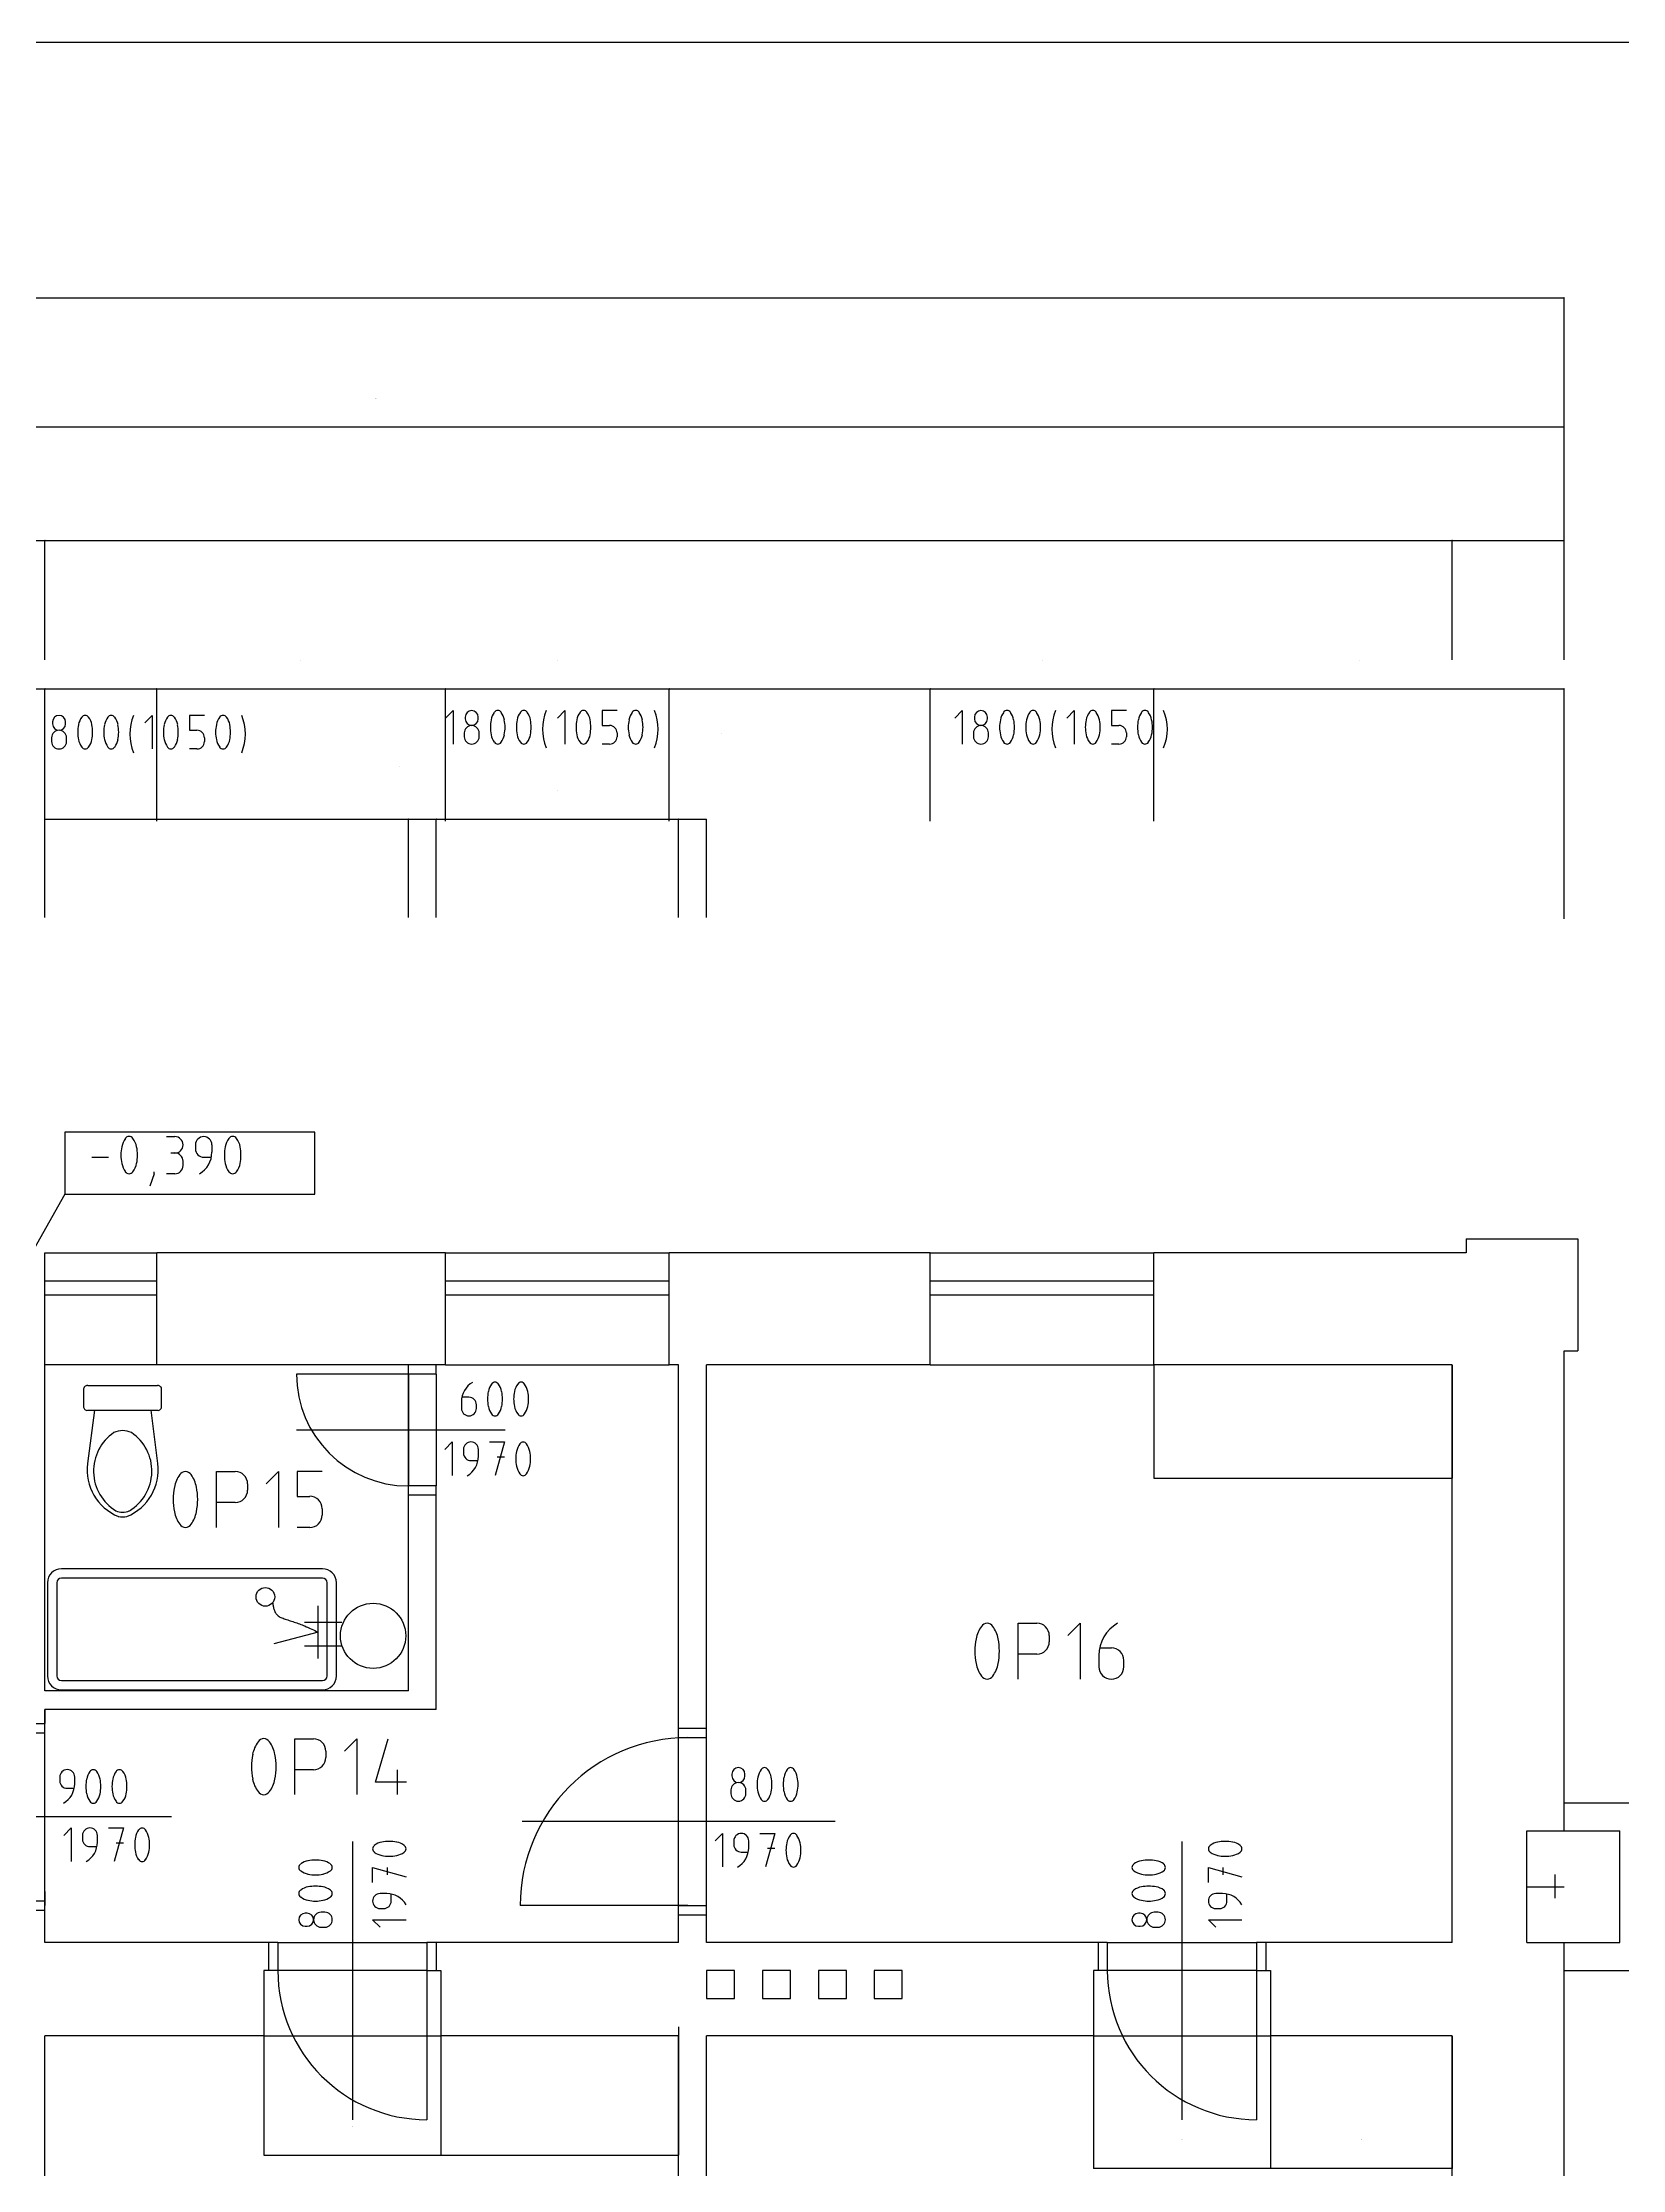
# Model space of a CAD drawing. Header units: millimetres. Extents: x 96818 to 138818, y 10174 to 39874.
# Drawn here: x 116328 to 124804, y 28463 to 39874 of the extents above; entities that cross this region are included whole.
import ezdxf

# ---------------------------------------------------------------- set-up
doc = ezdxf.new("R2010")
doc.units = ezdxf.units.MM
for name, color, linetype in [('koty', 7, 'ByLayer'), ('nadvid', 7, 'ByLayer'), ('obrys', 7, 'ByLayer'), ('ramecek', 7, 'ByLayer'), ('tenka', 7, 'ByLayer'), ('text', 7, 'ByLayer')]:
    doc.layers.add(name, color=color, linetype=linetype)
doc.styles.get("Standard").update_dxf_attribs({"font": 'txt', "width": 0.75})

msp = doc.modelspace()

# ---------------------------------------------------------------- linework, layer by layer
at = {"layer": 'koty'}
for p, q in [((100440, 38504), (124490, 38504)), ((124489, 38504), (124489, 38505)), ((124489, 38505), (124490, 38504)), ((124490, 38504), (124489, 38504)), ((124490, 36762), (124490, 38506)), ((111740, 37813), (124490, 37813)), ((124490, 37813), (124489, 37813)), ((124489, 37813), (124489, 37813)), ((124489, 37813), (124490, 37813)), ((124490, 36762), (124490, 37814)), ((115740, 37203), (116340, 37203)), ((116340, 37203), (116339, 37203)), ((116339, 37203), (116339, 37203)), ((116339, 37203), (116340, 37203)), ((116340, 36562), (116340, 37204)), ((116340, 36562), (116340, 37204)), ((116340, 37203), (123890, 37203)), ((116340, 37203), (116341, 37203)), ((116341, 37203), (116340, 37203)), ((116341, 37203), (116341, 37203)), ((123890, 37203), (123889, 37203)), ((123889, 37203), (123889, 37203)), ((123889, 37203), (123890, 37203)), ((123890, 36562), (123890, 37204)), ((123890, 36562), (123890, 37204)), ((123890, 37203), (124490, 37203)), ((123890, 37203), (123891, 37203)), ((123891, 37203), (123890, 37203)), ((123891, 37203), (123891, 37203)), ((124490, 37203), (124489, 37203)), ((124489, 37203), (124489, 37203)), ((124489, 37203), (124490, 37203)), ((124490, 36562), (124490, 37204)), ((115590, 36407), (116340, 36407)), ((116339, 36407), (116339, 36408)), ((116339, 36408), (116340, 36407)), ((116340, 36407), (116339, 36407)), ((116340, 35697), (116340, 36409)), ((116340, 35697), (116340, 36409)), ((116340, 36407), (116341, 36408)), ((116340, 36407), (116940, 36407)), ((116341, 36407), (116340, 36407)), ((116341, 36408), (116341, 36407)), ((116939, 36407), (116939, 36408)), ((116939, 36408), (116940, 36407)), ((116940, 36407), (116939, 36407)), ((116940, 35697), (116940, 36409)), ((116940, 35697), (116940, 36409)), ((116940, 36407), (116941, 36408)), ((116940, 36407), (118490, 36407)), ((116941, 36407), (116940, 36407)), ((116941, 36408), (116941, 36407)), ((118489, 36407), (118489, 36408)), ((118489, 36408), (118490, 36407)), ((118490, 36407), (118489, 36407)), ((118490, 35697), (118490, 36409)), ((118490, 35697), (118490, 36409)), ((118490, 36407), (118491, 36408)), ((118490, 36407), (119690, 36407)), ((118491, 36407), (118490, 36407)), ((118491, 36408), (118491, 36407)), ((119689, 36407), (119689, 36408)), ((119689, 36408), (119690, 36407)), ((119690, 36407), (119689, 36407)), ((119690, 35697), (119690, 36409)), ((119690, 35697), (119690, 36409)), ((119690, 36407), (119691, 36408)), ((119690, 36407), (121090, 36407)), ((119691, 36407), (119690, 36407)), ((119691, 36408), (119691, 36407)), ((121089, 36407), (121089, 36408)), ((121089, 36408), (121090, 36407)), ((121090, 36407), (121089, 36407)), ((121090, 35697), (121090, 36409)), ((121090, 35697), (121090, 36409)), ((121090, 36407), (121091, 36408)), ((121090, 36407), (122290, 36407)), ((121091, 36407), (121090, 36407)), ((121091, 36408), (121091, 36407)), ((122289, 36407), (122289, 36408)), ((122289, 36408), (122290, 36407)), ((122290, 36407), (122289, 36407)), ((122290, 35697), (122290, 36409)), ((122290, 35697), (122290, 36409)), ((122290, 36407), (122291, 36408)), ((122290, 36407), (124490, 36407)), ((122291, 36407), (122290, 36407)), ((122291, 36408), (122291, 36407)), ((124489, 36407), (124489, 36408)), ((124489, 36408), (124490, 36407)), ((124490, 36407), (124489, 36407)), ((124490, 35172), (124490, 36409)), ((118490, 36250), (118530, 36290)), ((118530, 36290), (118530, 36110)), ((119090, 36250), (119130, 36290)), ((119130, 36290), (119130, 36110)), ((119410, 36290), (119330, 36290)), ((119330, 36290), (119330, 36210)), ((121222, 36250), (121262, 36290)), ((121262, 36290), (121262, 36110)), ((121822, 36250), (121862, 36290)), ((121862, 36290), (121862, 36110)), ((122142, 36290), (122062, 36290)), ((122062, 36290), (122062, 36210)), ((116381, 36229), (116381, 36219)), ((116451, 36219), (116451, 36229)), ((116876, 36224), (116916, 36264)), ((116916, 36264), (116916, 36084)), ((117196, 36264), (117116, 36264)), ((117116, 36264), (117116, 36184)), ((117116, 36184), (117156, 36184)), ((118595, 36255), (118595, 36245)), ((118665, 36245), (118665, 36255)), ((119330, 36210), (119370, 36210)), ((121327, 36255), (121327, 36245)), ((121397, 36245), (121397, 36255)), ((122062, 36210), (122102, 36210)), ((116376, 36144), (116376, 36124)), ((116456, 36124), (116456, 36144)), ((117156, 36084), (117116, 36084)), ((117196, 36144), (117196, 36124)), ((118590, 36170), (118590, 36150)), ((118670, 36150), (118670, 36170)), ((119370, 36110), (119330, 36110)), ((119410, 36170), (119410, 36150)), ((121322, 36170), (121322, 36150)), ((121402, 36150), (121402, 36170)), ((122102, 36110), (122062, 36110)), ((122142, 36170), (122142, 36150)), ((116340, 35180), (116340, 35708)), ((116340, 35707), (118290, 35707)), ((116340, 35707), (116341, 35707)), ((116341, 35707), (116340, 35707)), ((116341, 35707), (116341, 35707)), ((118290, 35707), (118289, 35707)), ((118289, 35707), (118289, 35707)), ((118289, 35707), (118290, 35707)), ((118290, 35180), (118290, 35708)), ((118290, 35180), (118290, 35708)), ((118290, 35707), (118440, 35707)), ((118290, 35707), (118291, 35707)), ((118291, 35707), (118290, 35707)), ((118291, 35707), (118291, 35707)), ((118440, 35707), (118439, 35707)), ((118439, 35707), (118439, 35707)), ((118439, 35707), (118440, 35707)), ((118440, 35180), (118440, 35708)), ((118440, 35180), (118440, 35708)), ((118440, 35707), (119740, 35707)), ((118440, 35707), (118441, 35707)), ((118441, 35707), (118440, 35707)), ((118441, 35707), (118441, 35707)), ((119740, 35707), (119739, 35707)), ((119739, 35707), (119739, 35707)), ((119739, 35707), (119740, 35707)), ((119740, 35180), (119740, 35708)), ((119740, 35180), (119740, 35708)), ((119740, 35707), (119890, 35707)), ((119740, 35707), (119741, 35707)), ((119741, 35707), (119740, 35707)), ((119741, 35707), (119741, 35707)), ((119890, 35707), (119889, 35707)), ((119889, 35707), (119889, 35707)), ((119889, 35707), (119890, 35707)), ((119890, 35180), (119890, 35708)), ((117789, 34029), (116448, 34029)), ((116448, 34029), (116448, 33695)), ((116992, 34005), (117037, 34005)), ((117789, 33695), (117789, 34029)), ((116592, 33894), (116681, 33894)), ((117037, 33916), (117015, 33916)), ((117148, 33960), (117148, 33938)), ((117192, 33894), (117234, 33894)), ((117237, 33920), (117237, 33960)), ((116926, 33805), (116903, 33738)), ((116926, 33805), (116926, 33816)), ((117037, 33805), (116992, 33805)), ((117081, 33872), (117081, 33849)), ((116448, 33695), (115340, 31736)), ((116448, 33695), (117789, 33695)), ((122290, 32778), (122290, 32171)), ((123890, 32778), (123890, 32171)), ((118575, 32582), (118575, 32546)), ((118615, 32606), (118577, 32606)), ((118655, 32546), (118655, 32566)), ((118486, 32326), (118526, 32366)), ((118526, 32366), (118526, 32186)), ((118586, 32326), (118586, 32306)), ((118666, 32289), (118666, 32326)), ((118726, 32366), (118806, 32366)), ((118806, 32366), (118756, 32186)), ((118626, 32266), (118663, 32266)), ((118766, 32286), (118806, 32286)), ((122290, 32172), (123890, 32172)), ((122290, 32172), (122291, 32172)), ((122291, 32172), (122290, 32172)), ((122291, 32172), (122291, 32172)), ((123890, 32172), (123889, 32172)), ((123889, 32172), (123889, 32172)), ((123889, 32172), (123890, 32172)), ((120026, 30584), (120026, 30574)), ((120096, 30574), (120096, 30584)), ((116420, 30568), (116420, 30548)), ((116460, 30508), (116498, 30508)), ((116500, 30532), (116500, 30568)), ((120021, 30499), (120021, 30479)), ((120101, 30479), (120101, 30499)), ((116442, 30255), (116482, 30295)), ((116482, 30295), (116482, 30115)), ((116542, 30255), (116542, 30235)), ((116622, 30219), (116622, 30255)), ((116682, 30295), (116762, 30295)), ((116762, 30295), (116712, 30115)), ((119936, 30226), (119976, 30266)), ((119976, 30266), (119976, 30086)), ((120176, 30266), (120256, 30266)), ((120256, 30266), (120206, 30086)), ((116582, 30195), (116619, 30195)), ((116722, 30215), (116762, 30215)), ((120036, 30226), (120036, 30206)), ((120076, 30166), (120113, 30166)), ((120116, 30189), (120116, 30226)), ((120216, 30186), (120256, 30186)), ((118098, 30003), (118098, 30083)), ((118098, 30083), (118278, 30033)), ((118178, 30043), (118178, 30083)), ((122582, 30003), (122582, 30083)), ((122582, 30083), (122762, 30033)), ((122662, 30043), (122662, 30083)), ((118174, 29943), (118138, 29943)), ((118198, 29903), (118198, 29941)), ((122658, 29943), (122622, 29943)), ((122682, 29903), (122682, 29941)), ((117747, 29838), (117737, 29838)), ((117842, 29843), (117822, 29843)), ((118138, 29763), (118098, 29803)), ((118098, 29803), (118278, 29803)), ((118138, 29863), (118158, 29863)), ((122217, 29838), (122207, 29838)), ((122312, 29843), (122292, 29843)), ((122622, 29763), (122582, 29803)), ((122582, 29803), (122762, 29803)), ((122622, 29863), (122642, 29863)), ((117737, 29768), (117747, 29768)), ((117822, 29763), (117842, 29763)), ((122207, 29768), (122217, 29768)), ((122292, 29763), (122312, 29763)), ((117515, 29228), (117515, 28539)), ((118465, 29228), (118465, 28539)), ((118465, 29228), (118465, 28539)), ((119740, 29228), (119740, 28539)), ((121965, 29178), (121965, 28469)), ((122915, 29178), (122915, 28469)), ((122915, 29178), (122915, 28469)), ((123890, 29178), (123890, 28469)), ((117515, 28540), (118465, 28540)), ((117515, 28540), (117516, 28540)), ((117516, 28540), (117515, 28540)), ((117516, 28540), (117516, 28540)), ((118465, 28540), (118464, 28540)), ((118464, 28540), (118464, 28540)), ((118464, 28540), (118465, 28540)), ((118465, 28540), (119740, 28540)), ((118465, 28540), (118466, 28540)), ((118466, 28540), (118465, 28540)), ((118466, 28540), (118466, 28540)), ((119740, 28540), (119739, 28540)), ((119739, 28540), (119739, 28540)), ((119739, 28540), (119740, 28540)), ((121965, 28470), (122915, 28470)), ((121965, 28470), (121966, 28470)), ((121966, 28470), (121965, 28470)), ((121966, 28470), (121966, 28470)), ((122915, 28470), (122914, 28470)), ((122914, 28470), (122914, 28470)), ((122914, 28470), (122915, 28470)), ((122915, 28470), (123890, 28470)), ((122915, 28470), (122916, 28470)), ((122916, 28470), (122915, 28470)), ((122916, 28470), (122916, 28470)), ((123890, 28470), (123889, 28470)), ((123889, 28470), (123889, 28470)), ((123889, 28470), (123890, 28470))]:
    msp.add_line(p, q, dxfattribs=at)
for centre, radius, start, end in [((118630, 36255), 35, 0, 180), ((118770, 36269), 21.8, 32.757, 147.243), ((118910, 36269), 21.8, 32.757, 147.243), ((119270, 36190), 260, 157.3801, 202.6199), ((119230, 36269), 21.8, 32.757, 147.243), ((119510, 36269), 21.8, 32.757, 147.243), ((119370, 36190), 260, 337.3801, 22.6199), ((121362, 36255), 35, 0, 180), ((121502, 36269), 21.8, 32.757, 147.243), ((121642, 36269), 21.8, 32.757, 147.243), ((122002, 36190), 260, 157.3801, 202.6199), ((121962, 36269), 21.8, 32.757, 147.243), ((122242, 36269), 21.8, 32.757, 147.243), ((122102, 36190), 260, 337.3801, 22.6199), ((116416, 36144), 40, 0, 180), ((116416, 36229), 35, 0, 180), ((116416, 36219), 35, 180, 0), ((116704, 36175), 188, 167.9131, 180.1885), ((116704, 36173), 188, 179.8115, 192.0869), ((116615, 36197), 96.1, 143.2325, 169.4911), ((116556, 36242), 21.8, 32.757, 147.243), ((116498, 36197), 96.1, 10.5089, 36.7675), ((116408, 36175), 188, 359.8115, 12.0869), ((116408, 36173), 188, 347.9131, 0.1885), ((116844, 36175), 188, 167.9131, 180.1885), ((116844, 36173), 188, 179.8115, 192.0869), ((116755, 36197), 96.1, 143.2325, 169.4911), ((116696, 36242), 21.8, 32.757, 147.243), ((116638, 36197), 96.1, 10.5089, 36.7675), ((116548, 36175), 188, 359.8115, 12.0869), ((116548, 36173), 188, 347.9131, 0.1885), ((117056, 36164), 260, 157.3801, 202.6199), ((117164, 36175), 188, 167.9131, 180.1885), ((117164, 36173), 188, 179.8115, 192.0869), ((117075, 36197), 96.1, 143.2325, 169.4911), ((117016, 36242), 21.8, 32.757, 147.243), ((116958, 36197), 96.1, 10.5089, 36.7675), ((116868, 36175), 188, 359.8115, 12.0869), ((116868, 36173), 188, 347.9131, 0.1885), ((117156, 36144), 40, 0, 90), ((117444, 36175), 188, 167.9131, 180.1885), ((117444, 36173), 188, 179.8115, 192.0869), ((117355, 36197), 96.1, 143.2325, 169.4911), ((117296, 36242), 21.8, 32.757, 147.243), ((117238, 36197), 96.1, 10.5089, 36.7675), ((117148, 36175), 188, 359.8115, 12.0869), ((117148, 36173), 188, 347.9131, 0.1885), ((117156, 36164), 260, 337.3801, 22.6199), ((118630, 36170), 40, 0, 180), ((118630, 36245), 35, 180, 0), ((118918, 36201), 188, 167.9131, 180.1885), ((118918, 36200), 188, 179.8115, 192.0869), ((118828, 36223), 96.1, 143.2325, 169.4911), ((118711, 36223), 96.1, 10.5089, 36.7675), ((118621, 36201), 188, 359.8115, 12.0869), ((118621, 36200), 188, 347.9131, 0.1885), ((119058, 36201), 188, 167.9131, 180.1885), ((119058, 36200), 188, 179.8115, 192.0869), ((118968, 36223), 96.1, 143.2325, 169.4911), ((118851, 36223), 96.1, 10.5089, 36.7675), ((118761, 36201), 188, 359.8115, 12.0869), ((118761, 36200), 188, 347.9131, 0.1885), ((119378, 36201), 188, 167.9131, 180.1885), ((119378, 36200), 188, 179.8115, 192.0869), ((119288, 36223), 96.1, 143.2325, 169.4911), ((119171, 36223), 96.1, 10.5089, 36.7675), ((119081, 36201), 188, 359.8115, 12.0869), ((119081, 36200), 188, 347.9131, 0.1885), ((119370, 36170), 40, 0, 90), ((119658, 36201), 188, 167.9131, 180.1885), ((119658, 36200), 188, 179.8115, 192.0869), ((119568, 36223), 96.1, 143.2325, 169.4911), ((119451, 36223), 96.1, 10.5089, 36.7675), ((119361, 36201), 188, 359.8115, 12.0869), ((119361, 36200), 188, 347.9131, 0.1885), ((121362, 36170), 40, 0, 180), ((121362, 36245), 35, 180, 0), ((121650, 36201), 188, 167.9131, 180.1885), ((121650, 36200), 188, 179.8115, 192.0869), ((121561, 36223), 96.1, 143.2325, 169.4911), ((121443, 36223), 96.1, 10.5089, 36.7675), ((121354, 36201), 188, 359.8115, 12.0869), ((121354, 36200), 188, 347.9131, 0.1885), ((121790, 36201), 188, 167.9131, 180.1885), ((121790, 36200), 188, 179.8115, 192.0869), ((121701, 36223), 96.1, 143.2325, 169.4911), ((121583, 36223), 96.1, 10.5089, 36.7675), ((121494, 36201), 188, 359.8115, 12.0869), ((121494, 36200), 188, 347.9131, 0.1885), ((122110, 36201), 188, 167.9131, 180.1885), ((122110, 36200), 188, 179.8115, 192.0869), ((122021, 36223), 96.1, 143.2325, 169.4911), ((121903, 36223), 96.1, 10.5089, 36.7675), ((121814, 36201), 188, 359.8115, 12.0869), ((121814, 36200), 188, 347.9131, 0.1885), ((122102, 36170), 40, 0, 90), ((122390, 36201), 188, 167.9131, 180.1885), ((122390, 36200), 188, 179.8115, 192.0869), ((122301, 36223), 96.1, 143.2325, 169.4911), ((122183, 36223), 96.1, 10.5089, 36.7675), ((122094, 36201), 188, 359.8115, 12.0869), ((122094, 36200), 188, 347.9131, 0.1885), ((116416, 36124), 40, 180, 0), ((116615, 36152), 96.1, 190.5089, 216.7675), ((116556, 36106), 21.8, 212.757, 327.243), ((116498, 36152), 96.1, 323.2325, 349.4911), ((116755, 36152), 96.1, 190.5089, 216.7675), ((116696, 36106), 21.8, 212.757, 327.243), ((116638, 36152), 96.1, 323.2325, 349.4911), ((117075, 36152), 96.1, 190.5089, 216.7675), ((117016, 36106), 21.8, 212.757, 327.243), ((116958, 36152), 96.1, 323.2325, 349.4911), ((117156, 36124), 40, 270, 0), ((117355, 36152), 96.1, 190.5089, 216.7675), ((117296, 36106), 21.8, 212.757, 327.243), ((117238, 36152), 96.1, 323.2325, 349.4911), ((118630, 36150), 40, 180, 0), ((118828, 36178), 96.1, 190.5089, 216.7675), ((118770, 36132), 21.8, 212.757, 327.243), ((118711, 36178), 96.1, 323.2325, 349.4911), ((118968, 36178), 96.1, 190.5089, 216.7675), ((118910, 36132), 21.8, 212.757, 327.243), ((118851, 36178), 96.1, 323.2325, 349.4911), ((119288, 36178), 96.1, 190.5089, 216.7675), ((119230, 36132), 21.8, 212.757, 327.243), ((119171, 36178), 96.1, 323.2325, 349.4911), ((119370, 36150), 40, 270, 0), ((119568, 36178), 96.1, 190.5089, 216.7675), ((119510, 36132), 21.8, 212.757, 327.243), ((119451, 36178), 96.1, 323.2325, 349.4911), ((121362, 36150), 40, 180, 0), ((121561, 36178), 96.1, 190.5089, 216.7675), ((121502, 36132), 21.8, 212.757, 327.243), ((121443, 36178), 96.1, 323.2325, 349.4911), ((121701, 36178), 96.1, 190.5089, 216.7675), ((121642, 36132), 21.8, 212.757, 327.243), ((121583, 36178), 96.1, 323.2325, 349.4911), ((122021, 36178), 96.1, 190.5089, 216.7675), ((121962, 36132), 21.8, 212.757, 327.243), ((121903, 36178), 96.1, 323.2325, 349.4911), ((122102, 36150), 40, 270, 0), ((122301, 36178), 96.1, 190.5089, 216.7675), ((122242, 36132), 21.8, 212.757, 327.243), ((122183, 36178), 96.1, 323.2325, 349.4911), ((116792, 33981), 24.2, 32.757, 147.243), ((117037, 33960), 44.4, 270, 90), ((117192, 33960), 44.4, 0, 180), ((117348, 33981), 24.2, 32.757, 147.243), ((116957, 33906), 209, 167.9131, 180.1885), ((116957, 33904), 209, 179.8115, 192.0869), ((116858, 33930), 107, 143.2325, 169.4911), ((116727, 33930), 107, 10.5089, 36.7675), ((116628, 33906), 209, 359.8115, 12.0869), ((116628, 33904), 209, 347.9131, 0.1885), ((117037, 33872), 44.4, 0, 90), ((117192, 33938), 44.4, 180, 270), ((117103, 33920), 133, 300, 0), ((117512, 33906), 209, 167.9131, 180.1885), ((117512, 33904), 209, 179.8115, 192.0869), ((117413, 33930), 107, 143.2325, 169.4911), ((117283, 33930), 107, 10.5089, 36.7675), ((117183, 33906), 209, 359.8115, 12.0869), ((117183, 33904), 209, 347.9131, 0.1885), ((116858, 33880), 107, 190.5089, 216.7675), ((116792, 33829), 24.2, 212.757, 327.243), ((116727, 33880), 107, 323.2325, 349.4911), ((117037, 33849), 44.4, 270, 0), ((117413, 33880), 107, 190.5089, 216.7675), ((117348, 33829), 24.2, 212.757, 327.243), ((117283, 33880), 107, 323.2325, 349.4911), ((118695, 32582), 120, 120, 180), ((118903, 32597), 188, 167.9131, 180.1885), ((118814, 32619), 96.1, 143.2325, 169.4911), ((118755, 32665), 21.8, 32.757, 147.243), ((118696, 32619), 96.1, 10.5089, 36.7675), ((118607, 32597), 188, 359.8115, 12.0869), ((119043, 32597), 188, 167.9131, 180.1885), ((118954, 32619), 96.1, 143.2325, 169.4911), ((118895, 32665), 21.8, 32.757, 147.243), ((118836, 32619), 96.1, 10.5089, 36.7675), ((118747, 32597), 188, 359.8115, 12.0869), ((118615, 32546), 40, 180, 0), ((118615, 32566), 40, 0, 90), ((118903, 32596), 188, 179.8115, 192.0869), ((118814, 32574), 96.1, 190.5089, 216.7675), ((118696, 32574), 96.1, 323.2325, 349.4911), ((118607, 32596), 188, 347.9131, 0.1885), ((119043, 32596), 188, 179.8115, 192.0869), ((118954, 32574), 96.1, 190.5089, 216.7675), ((118836, 32574), 96.1, 323.2325, 349.4911), ((118747, 32596), 188, 347.9131, 0.1885), ((118755, 32528), 21.8, 212.757, 327.243), ((118895, 32528), 21.8, 212.757, 327.243), ((118626, 32326), 40, 0, 180), ((118626, 32306), 40, 180, 270), ((119054, 32276), 188, 167.9131, 180.1885), ((118965, 32298), 96.1, 143.2325, 169.4911), ((118906, 32344), 21.8, 32.757, 147.243), ((118847, 32298), 96.1, 10.5089, 36.7675), ((118758, 32276), 188, 359.8115, 12.0869), ((118546, 32289), 120, 300, 0), ((119054, 32275), 188, 179.8115, 192.0869), ((118965, 32253), 96.1, 190.5089, 216.7675), ((118906, 32207), 21.8, 212.757, 327.243), ((118847, 32253), 96.1, 323.2325, 349.4911), ((118758, 32275), 188, 347.9131, 0.1885), ((116460, 30568), 40, 0, 180), ((116659, 30540), 96.1, 143.2325, 169.4911), ((116600, 30586), 21.8, 32.757, 147.243), ((116542, 30540), 96.1, 10.5089, 36.7675), ((116799, 30540), 96.1, 143.2325, 169.4911), ((116740, 30586), 21.8, 32.757, 147.243), ((116682, 30540), 96.1, 10.5089, 36.7675), ((120061, 30584), 35, 0, 180), ((120260, 30551), 96.1, 143.2325, 169.4911), ((120201, 30597), 21.8, 32.757, 147.243), ((120142, 30551), 96.1, 10.5089, 36.7675), ((120400, 30551), 96.1, 143.2325, 169.4911), ((120341, 30597), 21.8, 32.757, 147.243), ((120282, 30551), 96.1, 10.5089, 36.7675), ((116460, 30548), 40, 180, 270), ((116380, 30532), 120, 300, 0), ((116748, 30519), 188, 167.9131, 180.1885), ((116748, 30517), 188, 179.8115, 192.0869), ((116659, 30496), 96.1, 190.5089, 216.7675), ((116542, 30496), 96.1, 323.2325, 349.4911), ((116452, 30519), 188, 359.8115, 12.0869), ((116452, 30517), 188, 347.9131, 0.1885), ((116888, 30519), 188, 167.9131, 180.1885), ((116888, 30517), 188, 179.8115, 192.0869), ((116799, 30496), 96.1, 190.5089, 216.7675), ((116682, 30496), 96.1, 323.2325, 349.4911), ((116592, 30519), 188, 359.8115, 12.0869), ((116592, 30517), 188, 347.9131, 0.1885), ((120061, 30499), 40, 0, 180), ((120061, 30479), 40, 180, 0), ((120061, 30574), 35, 180, 0), ((120349, 30529), 188, 167.9131, 180.1885), ((120349, 30528), 188, 179.8115, 192.0869), ((120260, 30506), 96.1, 190.5089, 216.7675), ((120142, 30506), 96.1, 323.2325, 349.4911), ((120053, 30529), 188, 359.8115, 12.0869), ((120053, 30528), 188, 347.9131, 0.1885), ((120489, 30529), 188, 167.9131, 180.1885), ((120489, 30528), 188, 179.8115, 192.0869), ((120400, 30506), 96.1, 190.5089, 216.7675), ((120282, 30506), 96.1, 323.2325, 349.4911), ((120193, 30529), 188, 359.8115, 12.0869), ((120193, 30528), 188, 347.9131, 0.1885), ((116600, 30450), 21.8, 212.757, 327.243), ((116740, 30450), 21.8, 212.757, 327.243), ((120201, 30460), 21.8, 212.757, 327.243), ((120341, 30460), 21.8, 212.757, 327.243), ((116582, 30255), 40, 0, 180), ((117010, 30206), 188, 167.9131, 180.1885), ((116920, 30227), 96.1, 143.2325, 169.4911), ((116862, 30273), 21.8, 32.757, 147.243), ((116803, 30227), 96.1, 10.5089, 36.7675), ((116714, 30206), 188, 359.8115, 12.0869), ((120076, 30226), 40, 0, 180), ((120415, 30198), 96.1, 143.2325, 169.4911), ((120356, 30244), 21.8, 32.757, 147.243), ((120297, 30198), 96.1, 10.5089, 36.7675), ((116582, 30235), 40, 180, 270), ((116502, 30219), 120, 300, 0), ((117010, 30204), 188, 179.8115, 192.0869), ((116920, 30182), 96.1, 190.5089, 216.7675), ((116803, 30182), 96.1, 323.2325, 349.4911), ((116714, 30204), 188, 347.9131, 0.1885), ((118120, 30183), 21.8, 122.757, 237.243), ((118165, 30125), 96.1, 100.5089, 126.7675), ((118165, 30242), 96.1, 233.2325, 259.4911), ((118187, 30035), 188, 89.8115, 102.0869), ((118187, 30331), 188, 257.9131, 270.1885), ((118188, 30035), 188, 77.9131, 90.1885), ((118188, 30331), 188, 269.8115, 282.0869), ((118210, 30125), 96.1, 53.2325, 79.4911), ((118210, 30242), 96.1, 280.5089, 306.7675), ((118256, 30183), 21.8, 302.757, 57.243), ((120076, 30206), 40, 180, 270), ((119996, 30189), 120, 300, 0), ((120504, 30176), 188, 167.9131, 180.1885), ((120504, 30175), 188, 179.8115, 192.0869), ((120415, 30153), 96.1, 190.5089, 216.7675), ((120297, 30153), 96.1, 323.2325, 349.4911), ((120208, 30176), 188, 359.8115, 12.0869), ((120208, 30175), 188, 347.9131, 0.1885), ((122604, 30183), 21.8, 122.757, 237.243), ((122650, 30125), 96.1, 100.5089, 126.7675), ((122650, 30242), 96.1, 233.2325, 259.4911), ((122671, 30035), 188, 89.8115, 102.0869), ((122671, 30331), 188, 257.9131, 270.1885), ((122673, 30035), 188, 77.9131, 90.1885), ((122673, 30331), 188, 269.8115, 282.0869), ((122695, 30125), 96.1, 53.2325, 79.4911), ((122695, 30242), 96.1, 280.5089, 306.7675), ((122740, 30183), 21.8, 302.757, 57.243), ((116862, 30137), 21.8, 212.757, 327.243), ((117724, 30083), 21.8, 122.757, 237.243), ((117770, 30025), 96.1, 100.5089, 126.7675), ((117770, 30142), 96.1, 233.2325, 259.4911), ((117791, 29935), 188, 89.8115, 102.0869), ((117791, 30231), 188, 257.9131, 270.1885), ((117793, 29935), 188, 77.9131, 90.1885), ((117793, 30231), 188, 269.8115, 282.0869), ((117814, 30025), 96.1, 53.2325, 79.4911), ((117814, 30142), 96.1, 280.5089, 306.7675), ((117860, 30083), 21.8, 302.757, 57.243), ((120356, 30107), 21.8, 212.757, 327.243), ((122194, 30083), 21.8, 122.757, 237.243), ((122240, 30025), 96.1, 100.5089, 126.7675), ((122240, 30142), 96.1, 233.2325, 259.4911), ((122262, 29935), 188, 89.8115, 102.0869), ((122262, 30231), 188, 257.9131, 270.1885), ((122263, 29935), 188, 77.9131, 90.1885), ((122263, 30231), 188, 269.8115, 282.0869), ((122285, 30025), 96.1, 53.2325, 79.4911), ((122285, 30142), 96.1, 280.5089, 306.7675), ((122330, 30083), 21.8, 302.757, 57.243), ((117724, 29943), 21.8, 122.757, 237.243), ((117770, 29885), 96.1, 100.5089, 126.7675), ((117770, 30002), 96.1, 233.2325, 259.4911), ((117791, 29795), 188, 89.8115, 102.0869), ((117791, 30091), 188, 257.9131, 270.1885), ((117793, 29795), 188, 77.9131, 90.1885), ((117793, 30091), 188, 269.8115, 282.0869), ((117814, 29885), 96.1, 53.2325, 79.4911), ((117814, 30002), 96.1, 280.5089, 306.7675), ((117860, 29943), 21.8, 302.757, 57.243), ((118138, 29903), 40, 90, 270), ((118158, 29903), 40, 270, 360), ((118174, 29823), 120, 30, 90), ((122194, 29943), 21.8, 122.757, 237.243), ((122240, 29885), 96.1, 100.5089, 126.7675), ((122240, 30002), 96.1, 233.2325, 259.4911), ((122262, 29795), 188, 89.8115, 102.0869), ((122262, 30091), 188, 257.9131, 270.1885), ((122263, 29795), 188, 77.9131, 90.1885), ((122263, 30091), 188, 269.8115, 282.0869), ((122285, 29885), 96.1, 53.2325, 79.4911), ((122285, 30002), 96.1, 280.5089, 306.7675), ((122330, 29943), 21.8, 302.757, 57.243), ((122622, 29903), 40, 90, 270), ((122642, 29903), 40, 270, 360), ((122658, 29823), 120, 30, 90), ((117737, 29803), 35, 90, 270), ((117747, 29803), 35, 270, 90), ((117822, 29803), 40, 90, 270), ((117842, 29803), 40, 270, 90), ((122207, 29803), 35, 90, 270), ((122217, 29803), 35, 270, 90), ((122292, 29803), 40, 90, 270), ((122312, 29803), 40, 270, 90)]:
    msp.add_arc(centre, radius, start, end, dxfattribs=at)
at = {"layer": 'nadvid'}
for p, q in [((117515, 29180), (118465, 29180)), ((121965, 29180), (122915, 29180))]:
    msp.add_line(p, q, dxfattribs=at)
at = {"layer": 'obrys'}
for p, q in [((123965, 33455), (124565, 33455)), ((123965, 33455), (123965, 33380)), ((124565, 33455), (124565, 32855)), ((116340, 32780), (116340, 33380)), ((118490, 33380), (116940, 33380)), ((116940, 32780), (116940, 33380)), ((118490, 32780), (118490, 33380)), ((121090, 33380), (119690, 33380)), ((119690, 32780), (119690, 33380)), ((121090, 32780), (121090, 33380)), ((123965, 33380), (122290, 33380)), ((122290, 32780), (122290, 33380)), ((116340, 31030), (116340, 32780)), ((118290, 32780), (116940, 32780)), ((118290, 31030), (118290, 32780)), ((118490, 32780), (118440, 32780)), ((118440, 32730), (118440, 32780)), ((119740, 32780), (119690, 32780)), ((119740, 30780), (119740, 32780)), ((121090, 32780), (119890, 32780)), ((119890, 30780), (119890, 32780)), ((123890, 32780), (122290, 32780)), ((123890, 29680), (123890, 32780)), ((124490, 30280), (124490, 32855)), ((124490, 32855), (124565, 32855)), ((118440, 32730), (118290, 32730)), ((118440, 32130), (118290, 32130)), ((118440, 30930), (118440, 32130)), ((118290, 31030), (116340, 31030)), ((116340, 30805), (116340, 30930)), ((116340, 30930), (116340, 30855)), ((118440, 30930), (116340, 30930)), ((116240, 30805), (116340, 30805)), ((119740, 30780), (119890, 30780)), ((124290, 29680), (124290, 30280)), ((124290, 30280), (124490, 30280)), ((116240, 29905), (116340, 29905)), ((116340, 29955), (116340, 29880)), ((116340, 29680), (116340, 29905)), ((119740, 29680), (119740, 29880)), ((119740, 29880), (119890, 29880)), ((119890, 29680), (119890, 29880)), ((117590, 29680), (116340, 29680)), ((117590, 29680), (117590, 29530)), ((119740, 29680), (118390, 29680)), ((118390, 29680), (118390, 29530)), ((122040, 29680), (119890, 29680)), ((122040, 29680), (122040, 29530)), ((122840, 29680), (122840, 29530)), ((123890, 29680), (122840, 29680)), ((124290, 29680), (124490, 29680)), ((124490, 23805), (124490, 29680)), ((117515, 29530), (117515, 29230)), ((117590, 29530), (117515, 29530)), ((118390, 29530), (118465, 29530)), ((118465, 29530), (118465, 29230)), ((120040, 29530), (119890, 29530)), ((119890, 29530), (119890, 29380)), ((120040, 29380), (120040, 29530)), ((120340, 29530), (120190, 29530)), ((120190, 29530), (120190, 29380)), ((120340, 29380), (120340, 29530)), ((120640, 29530), (120490, 29530)), ((120490, 29530), (120490, 29380)), ((120640, 29380), (120640, 29530)), ((120940, 29530), (120790, 29530)), ((120790, 29530), (120790, 29380)), ((120940, 29380), (120940, 29530)), ((122040, 29530), (121965, 29530)), ((121965, 29530), (121965, 29180)), ((122840, 29530), (122915, 29530)), ((122915, 29530), (122915, 29180)), ((119890, 29380), (120040, 29380)), ((120190, 29380), (120340, 29380)), ((120490, 29380), (120640, 29380)), ((120790, 29380), (120940, 29380)), ((116340, 23880), (116340, 29180)), ((117515, 29180), (116340, 29180)), ((119740, 29180), (118465, 29180)), ((119740, 23880), (119740, 29180)), ((119890, 23880), (119890, 29180)), ((121965, 29180), (119890, 29180)), ((123890, 29180), (122915, 29180)), ((123890, 23930), (123890, 29180))]:
    msp.add_line(p, q, dxfattribs=at)
at = {"layer": 'ramecek'}
msp.add_line((138818, 39874), (96818, 39874), dxfattribs=at)
at = {"layer": 'tenka'}
for p, q in [((116340, 33380), (116940, 33380)), ((118490, 33380), (119690, 33380)), ((121090, 33380), (122290, 33380)), ((116340, 33230), (116940, 33230)), ((118490, 33230), (119690, 33230)), ((121090, 33230), (122290, 33230)), ((116340, 33155), (116940, 33155)), ((118490, 33155), (119690, 33155)), ((121090, 33155), (122290, 33155)), ((116940, 32780), (116340, 32780)), ((118440, 32780), (118290, 32780)), ((118490, 32780), (119690, 32780)), ((121090, 32780), (122290, 32780)), ((116966, 32558), (116966, 32646)), ((118290, 32730), (117690, 32730)), ((118290, 32730), (118290, 32130)), ((118440, 32730), (118440, 32130)), ((116606, 32536), (116569, 32250)), ((116908, 32536), (116945, 32250)), ((118809, 32430), (117690, 32430)), ((118440, 32080), (118290, 32080)), ((116354, 31611), (116354, 31111)), ((116404, 31611), (116404, 31111)), ((117829, 31686), (116429, 31686)), ((117829, 31636), (116429, 31636)), ((117854, 31111), (117854, 31611)), ((117904, 31111), (117904, 31611)), ((117562, 31504), (117563, 31499)), ((117563, 31499), (117563, 31494)), ((117563, 31494), (117564, 31489)), ((117564, 31489), (117565, 31485)), ((117565, 31485), (117566, 31480)), ((117566, 31480), (117567, 31475)), ((117567, 31475), (117569, 31470)), ((117569, 31470), (117570, 31466)), ((117570, 31466), (117572, 31461)), ((117572, 31461), (117574, 31457)), ((117574, 31457), (117576, 31452)), ((117576, 31452), (117579, 31448)), ((117579, 31448), (117581, 31444)), ((117581, 31444), (117585, 31440)), ((117585, 31440), (117588, 31437)), ((117588, 31437), (117592, 31434)), ((117592, 31434), (117597, 31430)), ((117597, 31430), (117601, 31427)), ((117601, 31427), (117606, 31425)), ((117606, 31425), (117612, 31422)), ((117612, 31422), (117618, 31420)), ((117618, 31420), (117624, 31417)), ((117624, 31417), (117630, 31415)), ((117630, 31415), (117636, 31413)), ((117636, 31413), (117643, 31411)), ((117643, 31411), (117650, 31409)), ((117650, 31409), (117656, 31406)), ((117656, 31406), (117663, 31404)), ((117663, 31404), (117670, 31402)), ((117670, 31402), (117678, 31400)), ((117678, 31400), (117685, 31398)), ((117685, 31398), (117692, 31395)), ((117692, 31395), (117699, 31393)), ((117699, 31393), (117706, 31390)), ((117706, 31390), (117713, 31387)), ((117713, 31387), (117720, 31385)), ((117720, 31385), (117727, 31382)), ((117727, 31382), (117734, 31379)), ((117934, 31398), (117733, 31398)), ((117807, 31204), (117807, 31487)), ((117807, 31345), (117569, 31283)), ((117934, 31271), (117733, 31271)), ((117734, 31379), (117741, 31375)), ((117741, 31375), (117749, 31372)), ((117749, 31372), (117756, 31369)), ((117756, 31369), (117764, 31365)), ((117764, 31365), (117772, 31361)), ((117772, 31361), (117781, 31358)), ((117781, 31358), (117789, 31354)), ((117789, 31354), (117798, 31349)), ((117798, 31349), (117807, 31345)), ((116429, 31086), (117829, 31086)), ((116429, 31036), (117829, 31036)), ((116240, 30855), (116340, 30855)), ((119740, 30830), (119890, 30830)), ((116340, 29905), (116340, 30805)), ((119740, 29880), (119740, 30780)), ((119890, 29880), (119890, 30780)), ((117019, 30355), (115340, 30355)), ((124490, 30430), (124940, 30430)), ((120579, 30330), (118900, 30330)), ((124490, 30280), (124790, 30280)), ((124790, 29680), (124790, 30280)), ((117990, 30222), (117990, 28730)), ((122440, 30222), (122440, 28730)), ((124440, 30045), (124440, 29918)), ((124290, 29980), (124490, 29980)), ((116240, 29855), (116340, 29855)), ((119790, 29880), (118890, 29880)), ((119740, 29830), (119890, 29830)), ((117540, 29680), (117540, 29530)), ((117590, 29680), (118390, 29680)), ((118440, 29680), (118440, 29530)), ((121990, 29680), (121990, 29530)), ((122040, 29680), (122840, 29680)), ((122890, 29680), (122890, 29530)), ((124490, 29680), (124790, 29680)), ((118390, 29530), (117590, 29530)), ((118390, 29530), (118390, 28730)), ((122840, 29530), (122040, 29530)), ((122840, 29530), (122840, 28730)), ((124490, 29530), (124940, 29530))]:
    msp.add_line(p, q, dxfattribs=at)
for points in [[(116548, 32646), (116548, 32558)], [(116944, 32668), (116570, 32668)], [(116570, 32536), (116944, 32536)]]:
    msp.add_lwpolyline(points, dxfattribs=at)
for centre, radius in [((117523, 31535), 50), ((118101, 31326), 175)]:
    msp.add_circle(centre, radius, dxfattribs=at)
for centre, radius, start, end in [((116567, 32649), 19.4, 81.8699, 188.1301), ((116947, 32649), 19.4, 351.8699, 98.1301), ((118290, 32730), 600, 180, 270), ((116567, 32555), 19.4, 171.8699, 278.1301), ((116947, 32555), 19.4, 261.8699, 8.1301), ((116850, 32210), 249, 124.067, 238.9468), ((116757, 32319), 108, 64.0871, 115.9101), ((116665, 32210), 249, 301.053, 55.9318), ((116757, 32319), 108, 35.4752, 35.4778), ((116835, 32215), 268, 172.5694, 247.9714), ((116680, 32215), 268, 292.0284, 7.6374), ((116757, 32077), 88, 245.7318, 294.2682), ((116757, 32052), 88, 254.8605, 285.1395), ((116429, 31611), 75, 90, 180), ((116429, 31611), 25, 90, 180), ((117829, 31611), 75, 0, 90), ((117829, 31611), 25, 0, 90), ((116429, 31111), 75, 180, 270), ((116429, 31111), 25, 180, 270), ((117829, 31111), 75, 270, 0), ((117829, 31111), 25, 270, 0), ((119790, 29880), 900, 90, 180), ((118390, 29530), 800, 180, 270), ((122840, 29530), 800, 180, 270)]:
    msp.add_arc(centre, radius, start, end, dxfattribs=at)
at = {"layer": 'text'}
for p, q in [((117261, 31908), (117261, 32208)), ((117261, 32208), (117361, 32208)), ((117527, 32141), (117594, 32208)), ((117594, 32208), (117594, 31908)), ((117827, 32208), (117694, 32208)), ((117694, 32208), (117694, 32074)), ((117427, 32141), (117427, 32108)), ((117694, 32074), (117761, 32074)), ((117361, 32041), (117261, 32041)), ((117827, 32008), (117827, 31974)), ((117761, 31908), (117694, 31908)), ((121562, 31094), (121562, 31394)), ((121562, 31394), (121662, 31394)), ((121828, 31327), (121895, 31394)), ((121895, 31394), (121895, 31094)), ((121728, 31327), (121728, 31294)), ((121662, 31227), (121562, 31227)), ((121995, 31220), (121995, 31160)), ((122062, 31260), (121999, 31260)), ((122128, 31160), (122128, 31194)), ((117681, 30474), (117681, 30774)), ((117681, 30774), (117781, 30774)), ((117848, 30707), (117848, 30674)), ((117948, 30707), (118014, 30774)), ((118014, 30774), (118014, 30474)), ((118114, 30540), (118181, 30774)), ((117781, 30607), (117681, 30607)), ((118231, 30474), (118231, 30607)), ((118281, 30540), (118114, 30540))]:
    msp.add_line(p, q, dxfattribs=at)
for centre, radius, start, end in [((117192, 32095), 160, 143.2325, 169.4911), ((117094, 32171), 36.3, 32.757, 147.243), ((116996, 32095), 160, 10.5089, 36.7675), ((117361, 32141), 66.7, 0, 90), ((117341, 32059), 313, 167.9131, 180.1885), ((116847, 32059), 313, 359.8115, 12.0869), ((117361, 32108), 66.7, 270, 0), ((117761, 32008), 66.7, 0, 90), ((117341, 32057), 313, 179.8115, 192.0869), ((117192, 32020), 160, 190.5089, 216.7675), ((116996, 32020), 160, 323.2325, 349.4911), ((116847, 32057), 313, 347.9131, 0.1885), ((117761, 31974), 66.7, 270, 0), ((117094, 31944), 36.3, 212.757, 327.243), ((121395, 31357), 36.3, 32.757, 147.243), ((121662, 31327), 66.7, 0, 90), ((122195, 31220), 200, 120, 180), ((121642, 31245), 313, 167.9131, 180.1885), ((121493, 31281), 160, 143.2325, 169.4911), ((121297, 31281), 160, 10.5089, 36.7675), ((121148, 31245), 313, 359.8115, 12.0869), ((121662, 31294), 66.7, 270, 0), ((121642, 31243), 313, 179.8115, 192.0869), ((121493, 31206), 160, 190.5089, 216.7675), ((121297, 31206), 160, 323.2325, 349.4911), ((121148, 31243), 313, 347.9131, 0.1885), ((122062, 31160), 66.7, 180, 0), ((122062, 31194), 66.7, 0, 90), ((121395, 31130), 36.3, 212.757, 327.243), ((117612, 30661), 160, 143.2325, 169.4911), ((117514, 30738), 36.3, 32.757, 147.243), ((117417, 30661), 160, 10.5089, 36.7675), ((117781, 30707), 66.7, 0, 90), ((117761, 30625), 313, 167.9131, 180.1885), ((117761, 30623), 313, 179.8115, 192.0869), ((117268, 30625), 313, 359.8115, 12.0869), ((117268, 30623), 313, 347.9131, 0.1885), ((117781, 30674), 66.7, 270, 0), ((117612, 30586), 160, 190.5089, 216.7675), ((117514, 30510), 36.3, 212.757, 327.243), ((117417, 30586), 160, 323.2325, 349.4911)]:
    msp.add_arc(centre, radius, start, end, dxfattribs=at)

# ---------------------------------------------------------------- texts
at = {"layer": 'koty', "char_height": 1.8, "width": 30, "attachment_point": 5}
for s, insert in [('12750', (118115, 37965)), ('7550', (120115, 37355)), ('600', (124190, 37355)), ('600', (116640, 36560)), ('1550', (117715, 36560)), ('1200', (119090, 36560)), ('1400', (120390, 36560)), ('1200', (121690, 36560)), ('2200', (123390, 36560)), ('150', (119970, 36168)), ('150', (118244, 35990)), ('1950', (117315, 35859)), ('1300', (119090, 35859)), ('1600', (123090, 32324)), ('950', (117990, 28692)), ('1275', (119102, 28692)), ('950', (122440, 28623)), ('975', (123402, 28623))]:
    msp.add_mtext(s, dxfattribs=dict(at, insert=insert))

doc.saveas('drawing.dxf')
